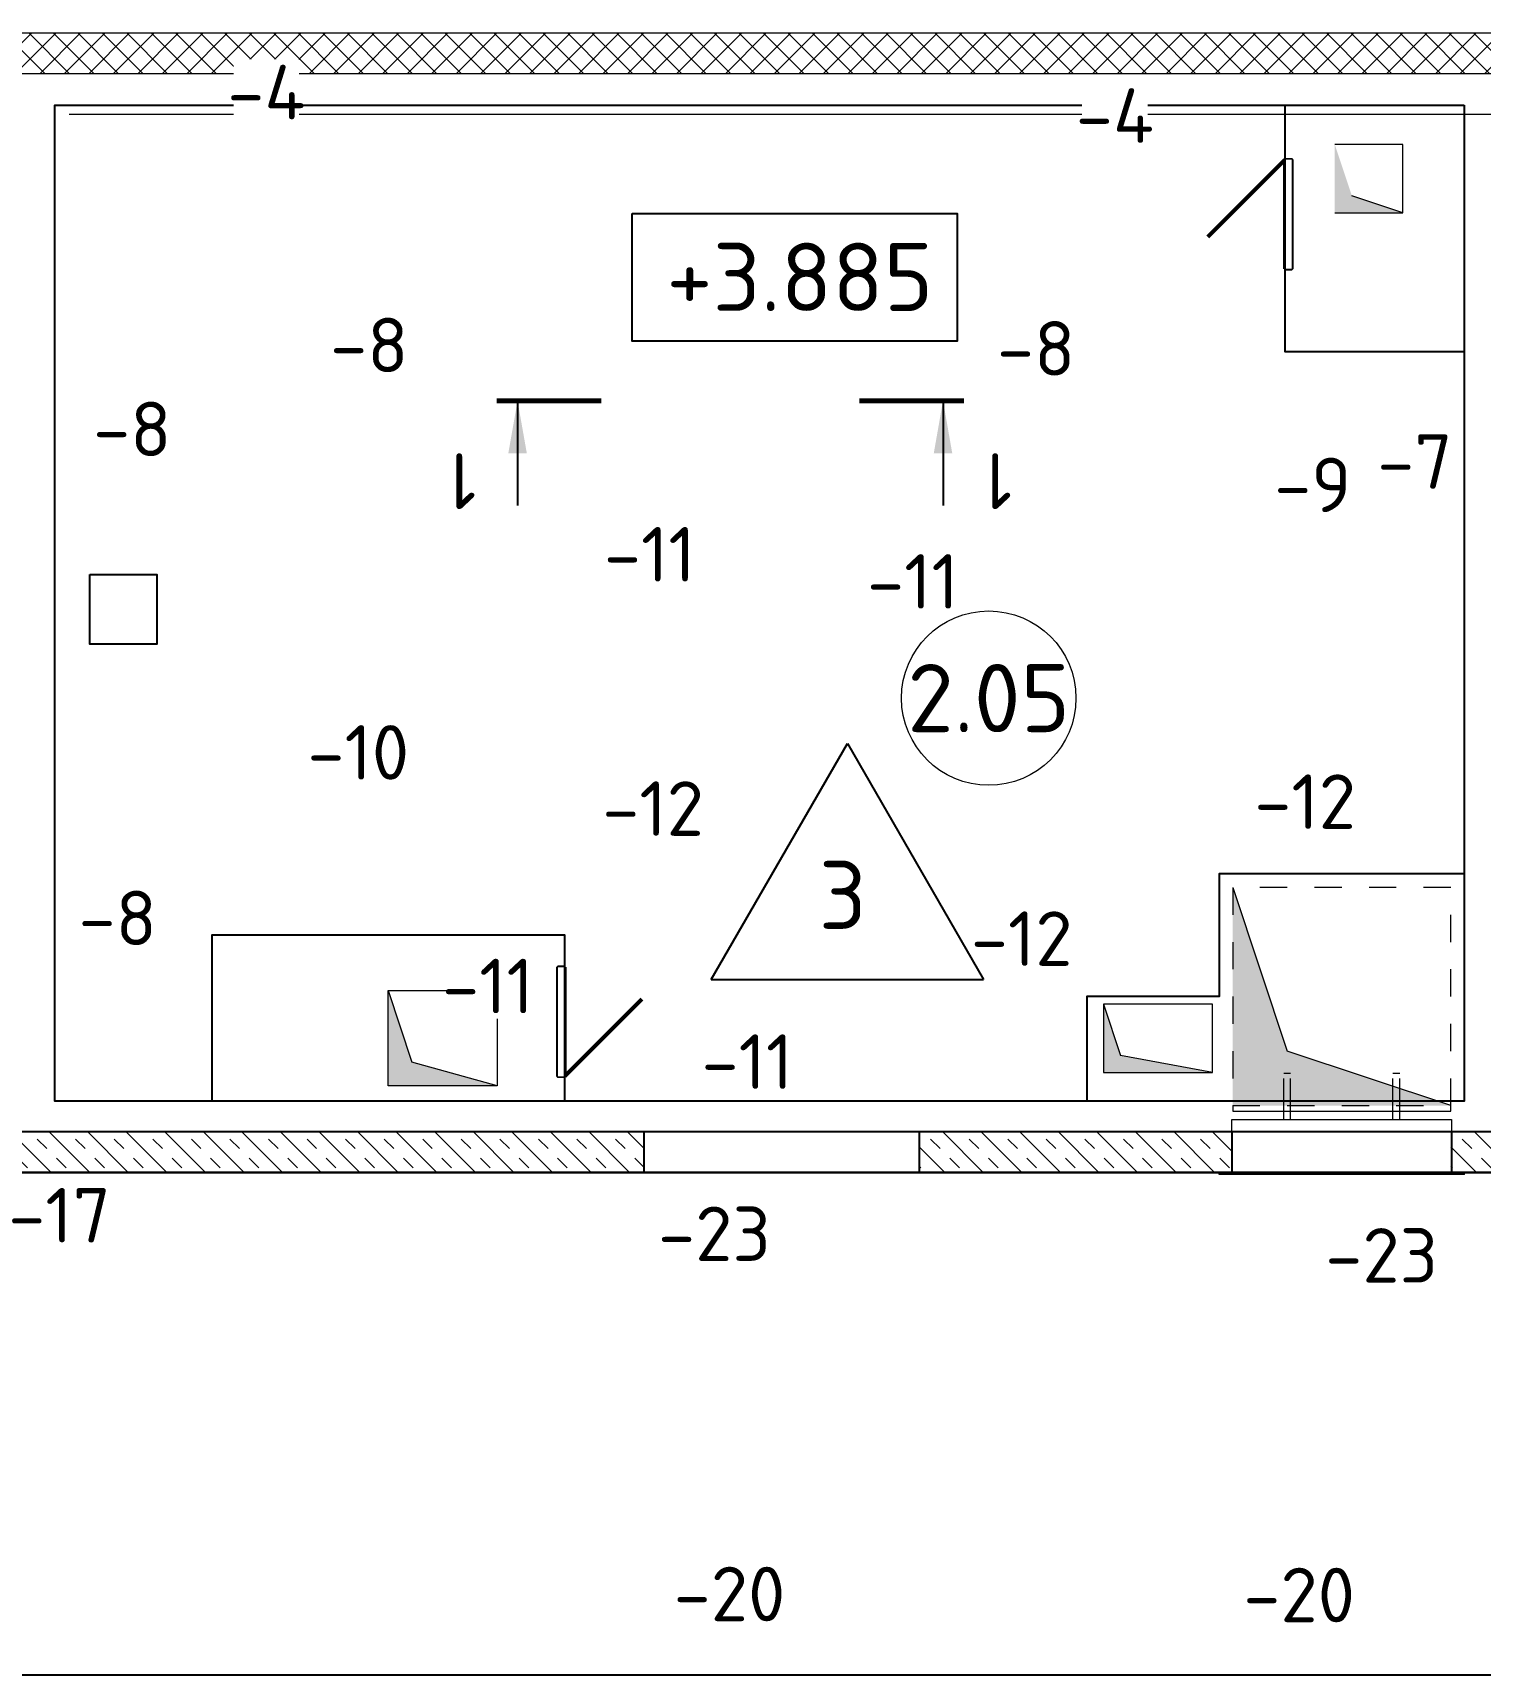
# Model space of a CAD drawing. Header units: metres. Extents: x -2111 to 158, y 19 to 1277.
# Drawn here: x 59.05 to 64.36, y 27.61 to 33.64 of the extents above; entities that cross this region are included whole.
import ezdxf
from ezdxf.enums import TextEntityAlignment as Align

# ---------------------------------------------------------------- set-up
doc = ezdxf.new("R2010")
doc.units = ezdxf.units.M
doc.linetypes.add('ADSK_Пунктирная_п1', pattern=[0.53, 0, -0.53])
doc.linetypes.add('Xref_level ST-8$0$DASHDOT', pattern=[25.4, 12.7, -6.35, 0, -6.35])
for name, color, linetype in [('01', 123, 'Continuous'), ('высотные отклонения', 7, 'Continuous'), ('Стены', 7, 'Continuous'), ('фундаменты кж', 7, 'Continuous')]:
    doc.layers.add(name, color=color, linetype=linetype)
doc.layers.add('_5-1_Площадь помещений', color=2, linetype='Continuous', plot=False)
doc.layers.add('ГКЛ (контур)', color=255, linetype='Continuous', plot=False)
for name, color, linetype, lineweight in [('S-WALL-PATT', 7, 'Continuous', 0), ('Выноски', 7, 'Continuous', 15), ('Оси', 250, 'Xref_level ST-8$0$DASHDOT', 5), ('Стены штриховка', 7, 'Continuous', 9)]:
    doc.layers.add(name, color=color, linetype=linetype, lineweight=lineweight)
doc.layers.add('Воздуховоды', color=7, linetype='Continuous', lineweight=18, transparency=0.7)
doc.layers.add('Линии', color=7, linetype='Continuous', lineweight=9, true_color=0x00a600)
doc.styles.add('Норм 2.5', font='isocpeur.ttf', dxfattribs={"height": 2.5})

# ---------------------------------------------------------------- blocks, each defined once
blk = doc.blocks.new('*U22')
at = {"layer": 'S-WALL-PATT', "lineweight": 0, "true_color": 0x636466}
h = blk.add_hatch(dxfattribs=at)
h.set_pattern_fill('ANSI37', color=251, scale=20)
h.paths.add_polyline_path([(-150, 0), (0, 0), (0, 5980), (-150, 5980)])
at = {"color": 0}
blk.add_lwpolyline([(-150, 0), (0, 0), (0, 5980), (-150, 5980)], close=True, dxfattribs=at)
blk = doc.blocks.new('ADSK_ВрезкаВоздуховода_Прямоугольная - Стандарт-5872205-План на отм_ _ 0_000')
at = {"layer": 'Воздуховоды', "color": 6, "true_color": 0xff00ff}
for p, q in [((-104065.5, 16151.1), (-104065.5, 16131.1)), ((-103265.5, 16131.1), (-103265.5, 16151.1)), ((-104065.5, 16131.1), (-103265.5, 16131.1))]:
    blk.add_line(p, q, dxfattribs=at)
blk = doc.blocks.new('ВЕЗА_КПУ-1Н_СП_ЭП230_З_Д - КПУ-1Н-З-Н-1_ф-МВ230-0-РОН110-0-0-0-5767605-План на отм_ _ 0_000')
at = {"layer": 'Воздуховоды', "color": 6, "lineweight": 18, "true_color": 0xff00ff}
for p, q in [((-450, 3), (-400, 3)), ((-450, 3), (-450, 1.5)), ((-450, 1.5), (450, 1.5)), ((-450, 1.5), (-450, 0)), ((-400, 3), (400, 3)), ((-400, 3), (-400, 1.5)), ((400, 1.5), (-400, 1.5)), ((400, 3), (450, 3)), ((400, 1.5), (400, 3)), ((450, 3), (450, 1.5)), ((450, 1.5), (450, 0)), ((450, 0), (-450, 0)), ((-403, -198.5), (-403, 0)), ((-403, -198.5), (-403, 0)), ((403, 0), (403, -198.5)), ((403, 0), (403, -198.5)), ((403, -198.5), (-403, -198.5)), ((403, -198.5), (-403, -198.5)), ((-212.5, -198.5), (-212.5, -250)), ((-187.5, -198.5), (-187.5, -250)), ((187.5, -198.5), (187.5, -250)), ((212.5, -198.5), (212.5, -250))]:
    blk.add_line(p, q, dxfattribs=at)
at = {"layer": 'Линии', "color": 6, "linetype": 'ADSK_Пунктирная_п1', "true_color": 0xff00ff}
for p, q in [((-212.5, -250), (-212.5, -368.5)), ((-187.5, -250), (-187.5, -368.5)), ((187.5, -250), (187.5, -368.5)), ((212.5, -250), (212.5, -368.5)), ((-187.5, -368.5), (-212.5, -368.5)), ((212.5, -368.5), (187.5, -368.5))]:
    blk.add_line(p, q, dxfattribs=at)
blk = doc.blocks.new('ADSK_ЗаглушкаВоздуховода_Прямоугольный - Стандартное-5872204-План на отм_ _ 0_000')
at = {"layer": 'Линии', "color": 6, "linetype": 'ADSK_Пунктирная_п1', "true_color": 0xff00ff}
for p, q in [((-103265.5, 16951.1), (-104065.5, 16951.1)), ((-104065.5, 16951.1), (-104065.5, 16151.1)), ((-103265.5, 16151.1), (-103265.5, 16951.1)), ((-104065.5, 16151.1), (-103265.5, 16151.1))]:
    blk.add_line(p, q, dxfattribs=at)
blk = doc.blocks.new('*U277')
at = {"lineweight": 50}
for points in [[(200, 0), (-82.8, 282.8)], [(-200, 0), (200, 0), (200, -25), (-200, -25), (-200, 0)]]:
    blk.add_lwpolyline(points, dxfattribs=at)
blk.add_wipeout([(-200, 0), (200, 0), (200, -25), (-200, -25)])
blk = doc.blocks.new('Номер_помещения')
blk.add_wipeout([(-5, 0), (0, 8.66), (5, 0)])
for p, q in [((-5, 0), (0, 8.66)), ((0, 8.66), (5, 0)), ((-5, 0), (5, 0))]:
    blk.add_line(p, q)
at = {"style": 'Норм 2.5'}
blk.add_attdef('НОМЕР', text='', height=2.5, dxfattribs=at).set_placement((-0.171, 3.102), align=Align.MIDDLE_CENTER)
blk = doc.blocks.new('axis_name')
at = {"lineweight": 9}
blk.add_circle((0, 0), 3.198, dxfattribs=at)
at = {"style": 'Норм 2.5'}
blk.add_attdef('AXIS_NAME', text='', height=2.5, dxfattribs=at).set_placement((0, 0), align=Align.MIDDLE_CENTER)
blk = doc.blocks.new('Проектная_отметка')
blk.add_wipeout([(0, 0), (0, 4.676), (11.917, 4.676), (11.917, 0)])
blk.add_lwpolyline([(0, 4.676), (11.917, 4.676), (11.917, 0), (0, 0)], close=True)
at = {"style": 'Норм 2.5'}
blk.add_attdef('ОТМЕТКА', text='', height=2.5, dxfattribs=at).set_placement((6.151, 2.353), align=Align.MIDDLE_CENTER)
blk = doc.blocks.new('стрелка разреза')
blk.add_hatch(color=256).paths.add_polyline_path([(0, -3.75), (2.344, -3.337), (2.344, -4.163)], flags=0)
blk.add_line((0, -3.75), (4.688, -3.75))
at = {"lineweight": 30, "const_width": 0.234}
blk.add_lwpolyline([(0, 0), (0, -4.687)], dxfattribs=at)

msp = doc.modelspace()

# ---------------------------------------------------------------- hatches: boundary and pattern name
at = {"layer": 'Воздуховоды'}
for points in [[(63.83, 33.2266), (63.83, 32.9766), (64.08, 32.9766), (63.8925, 33.0391)], [(64.2556, 29.7015), (63.6556, 29.9015), (63.4556, 30.5015), (63.4556, 29.7015), (64.0402, 29.7015)]]:
    msp.add_hatch(color=256, dxfattribs=at).paths.add_polyline_path(points, flags=0)
for points in [[(60.3577, 30.1235), (60.3577, 29.7735), (60.7577, 29.7735), (60.4452, 29.861)], [(63.3816, 29.823), (63.0441, 29.8855), (62.9816, 30.073), (62.9816, 29.823), (63.1816, 29.823)]]:
    msp.add_hatch(color=256, dxfattribs=at).paths.add_polyline_path(points)
at = {"layer": 'Стены штриховка'}
h = msp.add_hatch(dxfattribs=at)
h.set_pattern_fill('ASHLER', color=256, scale=0.2, angle=270, pattern_type=2)
h.set_pattern_definition([(315, (-46.35928, 21.65926), (0.07071068, 0.07071068), []), (315, (-46.28858, 21.65926), (0.07071068, 0.07071068), [0.05, -0.05])])
h.paths.add_polyline_path([(61.2955, 29.6065), (58.7456, 29.6065), (58.7456, 29.4565), (61.2955, 29.4565)])
h = msp.add_hatch(dxfattribs=at)
h.set_pattern_fill('ASHLER', color=256, scale=0.2, angle=270, pattern_type=2)
h.set_pattern_definition([(315, (-42.79938, 21.65926), (0.07071068, 0.07071068), []), (315, (-42.72868, 21.65926), (0.07071068, 0.07071068), [0.05, -0.05])])
h.paths.add_polyline_path([(63.4526, 29.6065), (62.3055, 29.6065), (62.3055, 29.4565), (63.4526, 29.4565)])
h = msp.add_hatch(dxfattribs=at)
h.set_pattern_fill('ASHLER', color=256, scale=0.2, angle=270, pattern_type=2)
h.set_pattern_definition([(315, (-40.84928, 21.65926), (0.07071068, 0.07071068), []), (315, (-40.77858, 21.65926), (0.07071068, 0.07071068), [0.05, -0.05])])
h.paths.add_polyline_path([(65.6506, 29.6065), (64.2556, 29.6065), (64.2556, 29.4565), (65.6506, 29.4565)])

# ---------------------------------------------------------------- linework, layer by layer
at = {"layer": '_5-1_Площадь помещений'}
msp.add_lwpolyline([(40.9437, 29.4565), (70.4482, 29.4565), (70.4482, 27.6124), (40.9437, 27.6124)], close=True, dxfattribs=at)
at = {"layer": 'Воздуховоды', "color": 5, "true_color": 0x0000ff}
for p, q in [((64.08, 33.2266), (63.83, 33.2266)), ((64.08, 32.9766), (64.08, 33.2266)), ((64.08, 32.9766), (63.8925, 33.0391)), ((63.83, 32.9766), (64.08, 32.9766)), ((60.3577, 30.1235), (60.4452, 29.861)), ((60.7577, 29.7735), (60.4452, 29.861))]:
    msp.add_line(p, q, dxfattribs=at)
at = {"layer": 'Воздуховоды', "color": 6, "true_color": 0xff00ff}
for p in [(63.4556, 30.5015), (64.2556, 29.7015)]:
    msp.add_line(p, (63.6556, 29.9015), dxfattribs=at)
at = {"layer": 'Воздуховоды', "color": 5, "true_color": 0x0000ff, "extrusion": (0, 0, -1)}
for p, q in [((60.3577, 29.7735), (60.3577, 30.1235)), ((60.3577, 30.1235), (60.7577, 30.1235)), ((60.7577, 30.1235), (60.7577, 29.7735)), ((60.7577, 29.7735), (60.3577, 29.7735))]:
    msp.add_line(p, q, dxfattribs=at)
at = {"layer": 'Воздуховоды', "color": 1, "true_color": 0xff0000}
for p, q in [((62.9816, 30.073), (63.0441, 29.8855)), ((62.9816, 30.073), (62.9816, 29.823)), ((63.3816, 30.073), (62.9816, 30.073)), ((63.3816, 29.823), (63.3816, 30.073)), ((63.3816, 29.823), (63.0441, 29.8855)), ((62.9816, 29.823), (63.3816, 29.823))]:
    msp.add_line(p, q, dxfattribs=at)
at = {"layer": 'Оси'}
msp.add_line((71.8881, 33.3365), (24.6804, 33.3365), dxfattribs=at)
at = {"layer": 'Стены'}
msp.add_lwpolyline([(40.4856, 29.6065), (70.8656, 29.6065), (70.8656, 29.4565), (40.4856, 29.4565)], close=True, dxfattribs=at)
for points in [[(61.2955, 29.6065), (61.2955, 29.4565)], [(62.3055, 29.6065), (62.3055, 29.4565)], [(63.4526, 29.6065), (63.4526, 29.4565)], [(64.2586, 29.6065), (64.2586, 29.4565)]]:
    msp.add_lwpolyline(points, dxfattribs=at)
at = {"layer": 'фундаменты кж', "color": 7}
msp.add_lwpolyline([(59.2638, 31.6492), (59.5094, 31.6492), (59.5094, 31.3937), (59.2638, 31.3937)], close=True, dxfattribs=at)

# ---------------------------------------------------------------- block references
for name, p, xscale, yscale, zscale, rotation in [('*U277', (63.6468, 32.9712), 0.001, 0.001, 0.001, 90), ('стрелка разреза', (61.1401, 32.2868, -20.651), 0.08199999999999999, 0.08199999999999999, 0.08199999999999999, 270), ('стрелка разреза', (62.0855, 32.2868, -20.651), -0.08199999999999999, 0.08199999999999999, 0.08199999999999999, 90)]:
    msp.add_blockref(name, p, dxfattribs=dict(xscale=xscale, yscale=yscale, zscale=zscale, rotation=rotation))
at = {"layer": 'Воздуховоды', "color": 6, "linetype": 'ADSK_Пунктирная_п1', "lineweight": 9, "true_color": 0xff00ff, "xscale": 0.001, "yscale": 0.001, "zscale": 0.001}
msp.add_blockref('ADSK_ЗаглушкаВоздуховода_Прямоугольный - Стандартное-5872204-План на отм_ _ 0_000', (167.5211, 13.5504), dxfattribs=at)
at = {"layer": 'Воздуховоды', "color": 6, "linetype": 'ADSK_Пунктирная_п1', "lineweight": 9, "true_color": 0xff00ff, "xscale": 0.001, "yscale": 0.001, "zscale": 0.001, "rotation": 180}
msp.add_blockref('ВЕЗА_КПУ-1Н_СП_ЭП230_З_Д - КПУ-1Н-З-Н-1_ф-МВ230-0-РОН110-0-0-0-5767605-План на отм_ _ 0_000', (63.8556, 29.4515), dxfattribs=at)
at = {"layer": 'Воздуховоды', "color": 6, "true_color": 0xff00ff, "xscale": 0.001, "yscale": 0.001, "zscale": 0.001}
msp.add_blockref('ADSK_ВрезкаВоздуховода_Прямоугольная - Стандарт-5872205-План на отм_ _ 0_000', (167.5211, 13.5504), dxfattribs=at)
at = {"layer": 'Выноски', "xscale": -0.001, "yscale": 0.001, "zscale": 0.001, "rotation": 90}
msp.add_blockref('*U22', (64.6656, 33.4865), dxfattribs=at)

# ---------------------------------------------------------------- next in the draw order: linework, layer by layer
at = {"layer": 'ГКЛ (контур)', "elevation": 3.998}
for points in [[(59.7118, 29.7173), (59.136, 29.7173), (59.136, 33.3712), (64.304, 33.3712)], [(64.304, 33.3712), (64.304, 29.7173), (59.7118, 29.7173)], [(63.6468, 33.3712), (63.6468, 32.4681), (64.304, 32.4681)]]:
    msp.add_lwpolyline(points, dxfattribs=at)

# ---------------------------------------------------------------- next in the draw order: texts
at = {"layer": 'высотные отклонения', "char_height": 0.2, "width": 0.2, "attachment_point": 5, "style": 'Норм 2.5', "bg_fill": 3, "box_fill_scale": 1.1, "bg_fill_color": 256, "bg_fill_true_color": 13158600, "bg_fill_transparency": 0}
for s, insert in [('-17', (59.1525, 29.2993, 24.5326)), ('-23', (61.5545, 29.2313, 24.5272)), ('-23', (64.0016, 29.1521, 24.5268)), ('-20', (61.6099, 27.91, 24.5303)), ('-20', (63.6992, 27.9063, 24.5299))]:
    msp.add_mtext(s, dxfattribs=dict(at, insert=insert))

# ---------------------------------------------------------------- next in the draw order: block references
at = {"xscale": 0.001, "yscale": 0.001, "zscale": 0.001, "rotation": 270}
msp.add_blockref('*U277', (61.0055, 30.0089), dxfattribs=at)

# ---------------------------------------------------------------- next in the draw order: linework, layer by layer
at = {"layer": '_5-1_Площадь помещений'}
msp.add_lwpolyline([(64.304, 30.5515), (63.4056, 30.5515), (63.4056, 30.1015), (62.9204, 30.1015), (62.9204, 29.7173), (61.0055, 29.7173), (61.0055, 30.3262), (59.7118, 30.3262), (59.7118, 29.7173), (59.136, 29.7173), (59.136, 33.3712), (63.6468, 33.3712), (63.6468, 32.4681), (64.304, 32.4681), (64.304, 30.5515)], dxfattribs=at)
at = {"layer": 'ГКЛ (контур)', "elevation": 3.998}
msp.add_lwpolyline([(61.0055, 29.7173), (61.0055, 30.3262), (59.7118, 30.3262), (59.7118, 29.7173)], dxfattribs=at)

# ---------------------------------------------------------------- next in the draw order: block references
at = {"layer": '01', "xscale": 0.1, "yscale": 0.1, "zscale": 0.1}
for name, p, values in [('Проектная_отметка', (61.2527, 32.5058, -20.644), {'ОТМЕТКА': '+3.885'}), ('Номер_помещения', (62.0421, 30.1638), {'НОМЕР': '3'})]:
    msp.add_blockref(name, p, dxfattribs=at).add_auto_attribs(values)

# ---------------------------------------------------------------- next in the draw order: texts
at = {"char_height": 0.205, "width": 0.205, "attachment_point": 5, "rotation": 180, "style": 'Норм 2.5', "bg_fill": 3, "box_fill_scale": 1.1, "bg_fill_color": 256, "bg_fill_transparency": 0}
for insert in [(60.6301, 31.9923, -20.651), (62.5954, 31.9923, -20.651)]:
    msp.add_mtext('1', dxfattribs=dict(at, insert=insert))
at = {"layer": 'высотные отклонения', "char_height": 0.2, "width": 0.2, "attachment_point": 5, "style": 'Норм 2.5', "bg_fill": 3, "box_fill_scale": 1.1, "bg_fill_color": 256, "bg_fill_true_color": 13158600, "bg_fill_transparency": 0}
for s, insert in [('-4', (59.9111, 33.419, 24.5464)), ('-4', (63.0233, 33.3329, 24.5459)), ('-8', (60.2887, 32.4914, 24.5423)), ('-8', (62.7344, 32.479, 24.542)), ('-8', (59.4194, 32.1835, 24.5423)), ('-7', (64.1236, 32.0641, 24.5431)), ('-9', (63.7494, 31.9784, 24.5415)), ('-11', (61.3175, 31.7238, 24.5394)), ('-10', (60.2484, 30.9971, 24.5399)), ('-12', (61.3296, 30.791, 24.5383)), ('-12', (63.7211, 30.8164, 24.5379)), ('-8', (59.3659, 30.3899, 24.5423)), ('-11', (60.7239, 30.1401, 24.5394)), ('-11', (61.6754, 29.8628, 24.5395))]:
    msp.add_mtext(s, dxfattribs=dict(at, insert=insert))

# ---------------------------------------------------------------- next in the draw order: block references
at = {"layer": '01', "xscale": 0.1, "yscale": 0.1, "zscale": 0.1}
msp.add_blockref('axis_name', (62.5607, 31.1963), dxfattribs=at).add_auto_attribs({'AXIS_NAME': '2.05'})

# ---------------------------------------------------------------- next in the draw order: texts
at = {"layer": 'высотные отклонения', "insert": (62.6816, 30.3139, 24.5375), "char_height": 0.2, "width": 0.2, "attachment_point": 5, "style": 'Норм 2.5', "bg_fill": 3, "box_fill_scale": 1.1, "bg_fill_color": 256, "bg_fill_true_color": 13158600, "bg_fill_transparency": 0}
msp.add_mtext('-12', dxfattribs=at)

# ---------------------------------------------------------------- next in the draw order: texts
at = {"layer": 'высотные отклонения', "insert": (62.2825, 31.6243, 24.5389), "char_height": 0.2, "width": 0.2, "attachment_point": 5, "style": 'Норм 2.5', "bg_fill": 3, "box_fill_scale": 1.1, "bg_fill_color": 256, "bg_fill_true_color": 13158600, "bg_fill_transparency": 0}
msp.add_mtext('-11', dxfattribs=at)

doc.saveas('drawing.dxf')
